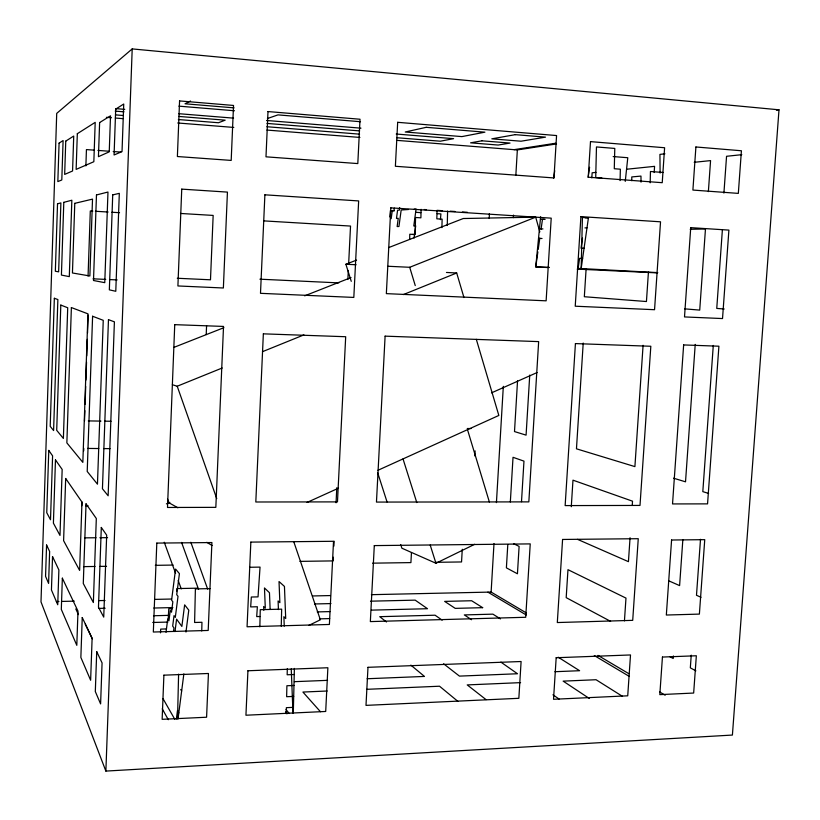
<?xml version="1.0" encoding="UTF-8"?>
<svg xmlns="http://www.w3.org/2000/svg" width="820" height="820" viewBox="0 0 820 820"><rect width="100%" height="100%" fill="white"/><g stroke="black" fill="none" stroke-linecap="round" stroke-linejoin="round"><path stroke-width="1.23" d="M177.53 718.791L178.596 674.153M201.751 630.97L201.956 622.277L194.596 622.482L195.396 588.903L210.063 588.616M259.848 626.849L260.258 609.691L281.66 609.157L281.25 626.244M286.231 713.759L286.375 707.67L293.447 707.352M287.308 668.689L287.164 674.778L294.236 674.511M293.293 713.431L294.38 668.423M409.662 239.255L409.785 234.233L415.135 234.551L415.555 217.495L420.896 217.823L421.101 209.315M441.918 227.632L442.123 219.155L436.834 218.827L437.039 210.34L442.328 210.678M447.259 225.531L447.607 211.017M489.263 218.489L489.376 213.702M620.074 180.595L620.361 169.197L614.282 168.725L614.785 148.43L596.468 146.944L595.72 177.51L601.839 177.971M650.178 182.819L650.455 171.503L663.206 172.477M85.885 165.886L86.438 149.588L94.085 150.142M88.068 276.043L90.302 210.965L92.844 211.109M84.511 420.844L84.86 410.656M85.085 404.291L85.7 386.466M85.915 380.09L86.53 362.266M86.746 355.901L87.32 339.347M87.535 332.981L88.15 315.146M81.795 505.735L81.928 501.912M83.681 450.938L83.773 448.386M105.872 771.087L132.204 48.913L779 109.808L732.403 735.058L105.872 771.087L41 601.88L56.713 113.385L132.204 48.913M206.209 334.601L206.578 325.683M333.34 557.21L333.156 560.9L299.905 561.372M333.883 546.13L334.13 541.21M336.056 502.783L336.805 487.736M347.875 279.497L348.315 270.59M348.633 264.224L350.529 226.064L263.804 220.887M411.455 552.536L410.912 562.602L372.587 563.166M160.494 632.855L160.7 629.104L166.48 628.94M168.141 620.135L168.776 608.86L172.241 608.778M176.72 591.097L176.864 588.576L197.599 588.176M462.275 549.256L461.547 561.946L435.051 562.335M474.831 455.951L475.118 450.887M526.378 612.96L491.118 592.071L493.999 543.506M496.428 502.619L503.326 386.333M513.33 217.648L513.484 215.096M515.831 175.48L517.348 149.927L556.534 143.92M517.543 380.839L514.499 431.566L526.081 435.133L529.74 375.068M507.795 544.603L506.391 567.85L517.44 573.785L519.111 546.386L513.566 543.66M510.337 501.953L513.023 457.304L523.97 461.137L521.499 501.707M586.115 268.858L584.332 296.727L646.437 301.534L648.425 272.148M591.814 177.878L592.143 172.805L595.966 172.405M571.284 506.719L572.975 480.171L632.517 501.184L632.271 504.966M583.215 343.047L576.46 448.817L634.905 466.611L643.085 345.302M654.165 172.528L654.575 166.347L626.541 169.248M624.44 620.883L625.978 598.108L567.973 569.674L566.189 597.647L610.603 621.365M630.057 537.725L628.438 561.669L577.526 539.345M673.374 655.949L673.189 658.491L669.858 656.697M695.227 344.38L685.52 481.822L673.558 478.183M682.845 539.683L679.606 585.603L669.192 581.021M708.377 191.603L710.571 160.607L694.222 162.298M723.916 193.1L726.551 156.292L741.793 154.672M713.287 345.445L702.812 491.631L708.613 493.435M691.239 655.17L690.327 667.849L695.872 670.842M722.389 229.733L716.752 308.412L724.193 308.996M700.505 539.293L696.487 595.279L701.018 597.288M389.889 216.951L390.381 210.699L394.215 210.945M440.422 219.657L440.914 213.917L437.162 213.671M540.636 216.705L535.747 266.91L547.924 267.556M625.26 181.374L627.782 157.727L613.165 156.559M166.019 632.353L167.721 619.059L168.94 620.801L170.273 610.47L171.513 612.171L172.835 601.788L171.595 600.127L175.572 569.059L179.416 573.651L176.72 594.664L178.012 596.314L175.306 617.388L174.024 615.635L172.682 626.111L173.953 627.915L173.502 631.42M174.998 631.595L176.587 619.161L181.866 626.418L184.643 604.842L188.784 610.162L185.966 632.046M176.372 719.109L177.468 710.622L178.821 712.928M178.032 719.017L183.864 673.866M391.181 218.704L392.278 210.607L394.03 210.484L394.348 208.157M399.709 207.593L399.371 210.125L397.577 210.238L396.47 218.427L398.253 218.335L397.146 226.556L398.94 226.494L401.175 210.002L408.524 209.5M414.038 238.066L415.699 225.9L413.782 225.961L416.088 208.977L414.182 209.11M537.869 251.914L535.747 266.91L549.461 267.412M538.217 249.413L539.806 238.169M541.046 229.426L542.461 219.422L545.146 219.319M553.664 178.258L554.73 170.714M588.135 177.376L589.59 167.239M582.487 238.066L581.031 248.204L584.086 248.224M190.547 101.024L185.033 103.781L234.1 107.871M308.925 625.373L320.353 619.787L293.775 541.733M400.713 544.562L401.892 548.211L435.953 563.258L474.688 544.306M307.059 502.434L338.434 488.207M377.958 470.28L498.837 415.453L476.307 339.306M491.539 392.852L537.09 372.546M166.378 503.869L169.863 502.352M172.374 384.723L177.212 386.23L222.21 367.995M262.472 351.688L303.923 334.888M403.399 294.575L456.689 272.988L463.956 297.547M388.003 266.264L409.703 267.289L535.696 217.156L539.816 231.896M173.932 347.372L223.85 327.692M304.681 295.835L351.032 277.57M351.257 281.332L345.886 264.265L356.556 260.104M388.577 247.63L463.279 218.52L535.696 217.156M267.402 118.541L278 114.882L360.513 121.719M514.058 149.66L555.796 143.213M776.468 110.198L779 109.808M664.918 153.801L659.936 154.396L660.11 173.071M293.704 696.405L286.641 696.713L286.897 685.745L293.97 685.458M520.597 682.63L467.236 684.915L486.055 699.634M327.18 691.014L302.918 692.049L320.456 711.739M366.755 689.323L439.53 686.217L457.949 701.418M294.411 681.676L327.569 680.344M367.093 678.745L424.473 676.428L410.851 665.112M554.914 671.713L579.596 670.709L558.205 657.209M585.388 217.772L588.452 217.659L581.165 268.56L578.141 268.447L579.586 258.331L582.62 258.392M152.745 622.472L167.915 622.072M319.492 618.864L329.691 618.587M153.514 615.748L168.776 615.359M371.409 610.131L427.497 608.717L415.186 600.148L370.507 601.183M317.248 611.915L330.029 611.587M260.032 616.507L256.701 616.599L257.367 606.749L250.674 606.913L251.33 597.021L258.034 596.878L260.042 567.112L249.926 567.266M584.957 227.898L586.997 227.857M98.779 608.399L105.155 608.245M314.49 603.971L330.962 603.582M153.781 608.03L172.856 607.579M56.365 601.542L58.927 601.49M61.49 601.429L74.292 601.152M98.625 600.619L105.021 600.486M154.97 599.389L171.616 599.03M312.471 595.966L330.398 595.566M371.378 594.674L491.118 592.071M412.624 234.448L414.541 234.417M690.194 229.282L705.466 228.995L699.726 310.103L684.639 308.853M155.318 565.339L173.174 565.072M83.568 566.63L95.058 566.466M100.163 566.394L106.538 566.302M84.573 537.858L96.073 537.756M99.907 537.725L107.574 537.664M85.536 505.735L88.027 505.725M87.525 448.427L98.779 448.54M103.781 448.581L110.023 448.653M467.256 428.511L470.998 428.563M88.304 420.906L100.952 421.101M104.745 421.162L111.069 421.265M657.537 272.896L577.208 269.103M93.049 278.82L105.718 279.394M109.511 279.569L117.117 279.917M259.93 279.189L338.783 282.89M177.284 278.257L210.484 279.794L213.159 215.424L180.502 213.456M345.886 264.265L356.095 264.747M446.469 272.455L456.689 272.988M657.732 272.609L581.165 268.56L582.415 217.474L588.576 217.874M95.386 211.263L108.096 212.021M111.909 212.247L119.535 212.698M538.535 238.302L542.03 238.507M539.468 228.718L542.963 228.934M540.4 219.114L544.213 219.36M415.781 212.318L420.824 212.636M424.299 209.52L426.431 209.653M450.077 211.171L455.018 211.488M462.418 211.97L467.359 212.288M97.908 150.419L109.378 151.249M113.201 151.526L120.847 152.079M115.22 111.12L124.004 111.827M266.982 123.42L359.601 130.903M178.729 116.419L225.162 120.171L218.479 122.744L178.35 119.535M396.234 134.029L453.593 138.662L440.319 141.204L396.952 137.739M266.879 126.731L359.57 134.152M115.579 114.892L123.184 115.497M106.395 117.332L111.489 117.731M115.312 118.039L122.959 118.644M177.735 122.99L233.792 127.428M266.91 130.062L359.908 137.432M396.859 140.363L517.348 149.927M266.52 120.478L360.974 128.166M115.917 108.629L124.753 109.347M178.791 113.693L233.556 118.141M178.893 106.149L234.479 110.751M177.858 507.775L168.92 502.762L167.618 499.165M597.995 655.405L628.837 673.681M659.69 691.967L665.194 695.227M487.9 592.143L526.297 615.02M594.295 655.549L629.401 676.469M206.773 542.327L212.103 545.505M500.456 618.905L492.892 614.149L464.315 614.918L471.551 619.715M622.462 696.344L596.058 679.729L563.155 681.133L589.324 698.486M552.947 694.796L559.076 699.05M442.175 620.156L435.082 615.205L379.732 616.681L386.486 621.97M500.897 662.119L517.492 673.753L459.446 676.111L443.589 663.769M286.026 709.577L289.204 713.451M285.667 711.801L287.236 713.707M180.738 689.507L181.65 690.973M162.975 698.589L174.814 719.345M162.237 708.808L168.305 719.714M85.27 624.163L92.26 638.8M75.788 608.932L78.474 614.621M164.246 542.225L175.583 573.323M178.196 580.499L181.24 588.873M181.579 542.409L198.553 589.385M190.834 542.266L207.696 589.18M177.212 386.23L216.736 498.58M377.682 472.771L387.05 501.973M403.02 458.903L416.806 502.588M430.203 545.054L435.953 563.258M409.703 267.289L415.258 285.585M467.502 429.659L489.355 501.973M270.139 609.362L269.462 592.727L264.47 587.971L265.301 608.163L263.661 606.523L263.814 610.285M291.243 668.853L292.986 713.226M284.263 626.142L283.884 616.712L285.708 618.495L284.448 586.423L279.026 581.544L279.866 602.649L278.093 600.957L278.431 609.578M641.035 182.132L640.973 176.085L631.759 176.935L631.8 180.759M48.769 450.405L46.75 512.684L50.512 519.747L52.593 455.848L48.769 450.405M59.081 143.141L57.841 181.579L61.807 179.97L63.099 140.538L59.081 143.141M54.346 298.275L50.204 426.308L53.597 430.541L57.871 299.546L54.346 298.275M46.576 545.013L45.561 576.316L48.595 583.42L49.63 551.46L46.576 545.013M57.523 203.79L55.34 271.246L58.64 271.84L60.885 202.909L57.523 203.79M63.796 202.335L61.418 275.069L69.3 276.627L71.842 200.234L63.796 202.335M65.754 141.112L64.667 174.404L72.57 170.99L73.728 136.048L65.754 141.112M55.473 459.907L53.402 523.15L59.983 535.419L62.166 469.429L55.473 459.907M52.531 556.595L51.445 589.99L57.738 604.74L58.886 569.951L52.531 556.595M60.803 305.071L56.703 430.305L63.376 438.444L67.712 307.756L60.803 305.071M62.351 578.172L61.315 609.403L76.803 645.33L77.982 611.105L62.351 578.172M65.682 478.48L63.601 540.688L79.622 570.412L81.969 502.065L65.682 478.48M71.381 307.561L66.861 442.882L82.84 462.377L87.955 313.845L71.381 307.561M74.774 203.339L72.447 272.978L89.872 275.981L92.516 199.127L74.774 203.339M77.326 133.711L76.137 169.391L93.839 161.724L95.202 122.354L77.326 133.711M96.473 194.965L93.5 280.502L104.765 282.664L107.973 192.034L96.473 194.965M86.038 503.849L83.281 583.491L93.357 602.546L96.319 518.506L86.038 503.849M92.599 316.253L87.217 471.469L97.457 484.159L103.248 320.333L92.599 316.253M82.246 617.542L80.862 657.435L90.63 680.251L92.117 638.216L82.246 617.542M99.62 122.569L98.441 156.681L109.244 151.833L110.515 115.815L99.62 122.569M112.719 194.893L109.347 289.849L115.784 291.284L119.31 193.346L112.719 194.893M115.702 109.132L114.072 154.97L122.026 151.608L123.738 104.007L115.702 109.132M108.465 319.646L102.438 488.751L108.137 495.772L114.4 321.84L108.465 319.646M96.729 651.644L95.315 691.547L100.604 703.909L102.069 662.919L96.729 651.644M101.311 527.465L98.472 607.292L103.73 617.101L106.682 535.163L101.311 527.465M156.804 543.096L153.33 632.025L208.198 630.447L211.909 542.553L156.804 543.096M179.57 100.921L177.386 156.528L231.189 160.412L233.526 105.452L179.57 100.921M174.742 324.659L167.505 507.467L215.834 507.354L223.522 326.432L174.742 324.659M181.743 189.123L177.909 285.954L223.368 287.994L227.437 192.105L181.743 189.123M163.897 675.168L162.145 719.324L206.589 717.223L208.444 673.486L163.897 675.168M267.996 111.561L265.987 156.825L357.807 163.58L360.021 119.238L267.996 111.561M264.891 194.811L260.493 293.324L353.82 297.424L358.658 200.931L264.891 194.811M250.848 542.102L247.066 626.777L329.394 624.461L333.525 541.292L250.848 542.102M247.927 670.76L245.938 715.224L325.704 711.463L327.877 667.746L247.927 670.76M263.353 333.842L255.809 501.994L337.471 501.891L345.691 336.733L263.353 333.842M390.822 207.849L386.353 293.632L546.13 300.827L551.214 218.151L390.822 207.849M385.103 336.149L376.462 502.076L528.838 501.881L538.658 341.612L385.103 336.149M367.985 667.316L365.997 705.374L518.845 698.302L521.1 661.514L367.985 667.316M374.299 545.597L370.343 621.591L525.712 617.275L530.232 543.896L374.299 545.597M397.679 122.313L395.383 166.275L553.961 177.94L556.565 135.556L397.679 122.313M580.909 216.634L575.23 306.208L654.555 309.704L660.53 221.81L580.909 216.634M562.582 539.457L557.313 622.544L632.712 620.351L638.257 538.699L562.582 539.457M575.425 343.59L565.144 505.591L640 505.427L650.824 346.265L575.425 343.59M556.175 657.732L553.531 699.286L627.73 695.811L630.508 654.954L556.175 657.732M590.492 141.624L588.237 177.202L662.232 182.696L664.61 147.743L590.492 141.624M695.903 146.975L692.9 190.066L738.328 193.387L741.413 150.767L695.903 146.975M690.737 227.652L684.505 316.93L722.522 318.56L728.898 230.102L690.737 227.652M683.644 344.933L672.533 503.931L707.557 503.869L718.904 346.204L683.644 344.933M662.437 657.056L659.813 694.632L693.659 693.043L696.344 655.764L662.437 657.056M671.58 540.011L666.332 615.031L699.388 614.098L704.749 539.662L671.58 540.011M426.215 127.315L405.254 131.999L461.885 136.602L484.907 132.174L426.215 127.315M515.288 134.644L491.815 138.836L521.038 141.214L545.505 137.145L515.288 134.644M481.965 140.804L470.577 142.834L498.15 145.048L510.019 143.07L481.965 140.804M482.672 607.671L455.223 608.368L444.655 601.388L471.643 600.742L482.672 607.671"/></g></svg>
